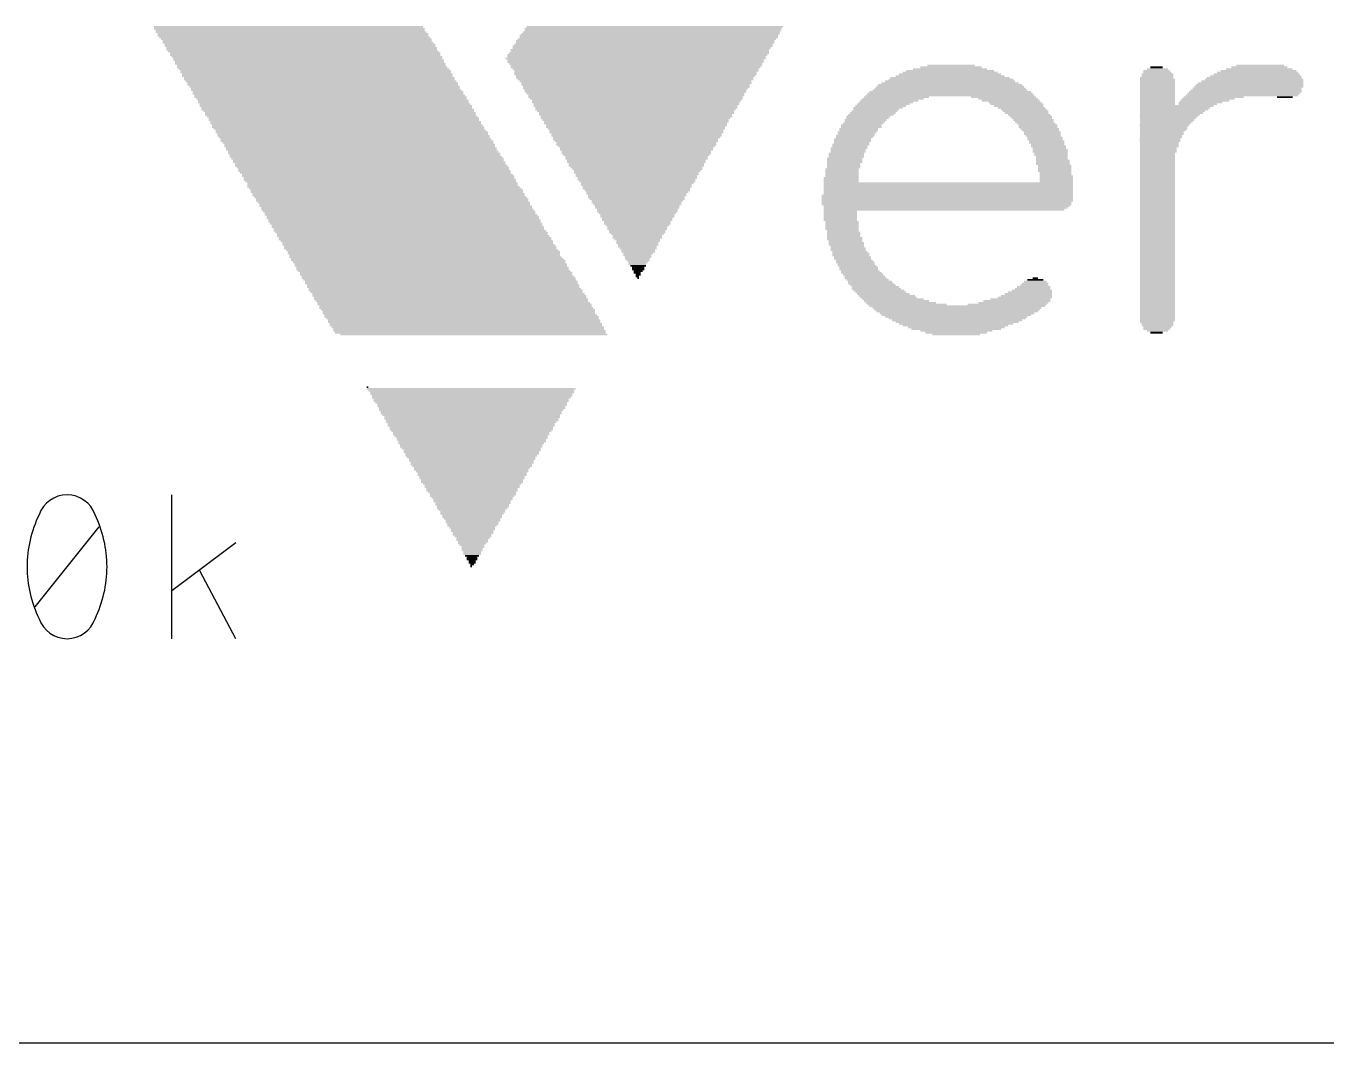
# Model space of a CAD drawing. Extents: x 0 to 58, y 0 to 63.7.
# Drawn here: x 26.4 to 34.9, y 31.21 to 37.85 of the extents above; entities that cross this region are included whole.
import ezdxf

# ---------------------------------------------------------------- set-up
doc = ezdxf.new("R2010")
doc.units = 0
doc.layers.add('21', color=253, linetype='CONTINUOUS')

# ---------------------------------------------------------------- blocks, each defined once
blk = doc.blocks.new('RECT')
blk.add_solid([(-0.5, -0.5), (0.5, -0.5), (-0.5, 0.5), (0.5, 0.5)])

msp = doc.modelspace()

# ---------------------------------------------------------------- linework, layer by layer
at = {"layer": '21'}
for p, q in [((27.3575, 33.8518), (27.3575, 34.7917)), ((26.4631, 34.0607), (26.8808, 34.5828)), ((27.7752, 34.4784), (27.3575, 34.1651)), ((27.7752, 33.8518), (27.5403, 34.2956)), ((19.4945, 31.2103), (54.8005, 31.2103))]:
    msp.add_line(p, q, dxfattribs=at)
for centre, radius, start, end in [((26.672, 34.5985), 0.1932, 90.0003, 161.0756), ((26.672, 34.5985), 0.1932, 18.9247, 90.0003), ((27.1854, 34.3218), 0.7745, 154.011, 180.0001), ((26.1585, 34.3218), 0.7745, 359.9999, 25.989), ((27.1854, 34.3218), 0.7745, 180, 205.9887), ((26.1585, 34.3218), 0.7745, 334.0113, 360), ((26.672, 34.045), 0.1932, 198.9255, 269.9999), ((26.672, 34.045), 0.1932, 270, 341.0747)]:
    msp.add_arc(centre, radius, start, end, dxfattribs=at)

# ---------------------------------------------------------------- block references
at = {"layer": '21', "yscale": 0.0115}
for p, xscale in [((28.1186, 37.849), 1.7566), ((28.1243, 37.8376), 1.768), ((28.13, 37.8261), 1.7566), ((30.5008, 37.8376), 1.6762), ((30.5008, 37.8261), 1.6762), ((30.5123, 37.849), 1.6762), ((28.1358, 37.8146), 1.768), ((28.1473, 37.8031), 1.768), ((28.1473, 37.7916), 1.768), ((28.1587, 37.7802), 1.768), ((28.1702, 37.7687), 1.768), ((28.176, 37.7572), 1.7566), ((28.1817, 37.7457), 1.768), ((28.1932, 37.7342), 1.768), ((30.4377, 37.7342), 1.6877), ((30.4492, 37.7572), 1.6877), ((30.4492, 37.7457), 1.6877), ((30.4606, 37.7687), 1.6877), ((30.4721, 37.7916), 1.6877), ((30.4721, 37.7802), 1.6877), ((30.4836, 37.8031), 1.6877), ((30.4893, 37.8146), 1.6762), ((28.1932, 37.7228), 1.768), ((28.2047, 37.7113), 1.768), ((28.2047, 37.6998), 1.768), ((28.2162, 37.6883), 1.768), ((28.2276, 37.6768), 1.768), ((28.2276, 37.6654), 1.768), ((28.2391, 37.6539), 1.768), ((30.3975, 37.6654), 1.6992), ((30.3918, 37.6539), 1.6877), ((30.409, 37.6768), 1.6992), ((30.4147, 37.6998), 1.6877), ((30.4147, 37.6883), 1.6877), ((30.4319, 37.7228), 1.6992), ((30.4262, 37.7113), 1.6877), ((28.2449, 37.6424), 1.7566), ((28.2506, 37.6309), 1.768), ((28.2563, 37.6194), 1.7566), ((28.2621, 37.608), 1.768), ((28.2678, 37.5965), 1.7566), ((28.2736, 37.585), 1.768), ((28.285, 37.5735), 1.768), ((30.386, 37.6424), 1.6992), ((30.386, 37.6309), 1.6762), ((30.386, 37.6194), 1.6762), ((30.386, 37.608), 1.6532), ((30.3918, 37.5965), 1.6418), ((30.386, 37.585), 1.6303), ((30.386, 37.5735), 1.6073), ((32.4411, 37.5735), 0.4822), ((32.4468, 37.585), 0.4018), ((32.4468, 37.5965), 0.31), ((33.7958, 37.5735), 0.1378), ((33.7901, 37.585), 0.0804), ((34.4617, 37.5735), 0.4363), ((34.4617, 37.585), 0.3674), ((34.4674, 37.5965), 0.31), ((28.2965, 37.562), 1.768), ((28.2965, 37.5505), 1.768), ((28.308, 37.5391), 1.768), ((28.308, 37.5276), 1.768), ((28.3195, 37.5161), 1.768), ((28.3195, 37.5046), 1.768), ((28.331, 37.4931), 1.768), ((28.3424, 37.4817), 1.768), ((30.386, 37.5505), 1.5844), ((30.386, 37.5391), 1.5844), ((30.3918, 37.562), 1.5958), ((30.386, 37.5276), 1.5614), ((30.3803, 37.5161), 1.5499), ((30.386, 37.5046), 1.5384), ((30.386, 37.4931), 1.5155), ((30.3918, 37.4817), 1.504), ((32.4411, 37.4817), 0.8955), ((32.4411, 37.4931), 0.8496), ((32.4468, 37.5046), 0.8151), ((32.4411, 37.5161), 0.7807), ((32.4411, 37.5276), 0.7118), ((32.4411, 37.5391), 0.6659), ((32.4411, 37.5505), 0.62), ((32.4411, 37.562), 0.574), ((33.7901, 37.5161), 0.2181), ((33.7958, 37.5046), 0.2296), ((33.7958, 37.4931), 0.2296), ((33.7958, 37.4817), 0.2296), ((33.7958, 37.5391), 0.2067), ((33.7958, 37.5276), 0.2067), ((33.7958, 37.5505), 0.1837), ((33.7901, 37.562), 0.1722), ((34.4043, 37.4817), 0.6889), ((34.4158, 37.4931), 0.6659), ((34.4273, 37.5046), 0.6429), ((34.4273, 37.5161), 0.62), ((34.4387, 37.5276), 0.597), ((34.4445, 37.5391), 0.5626), ((34.4502, 37.5505), 0.5281), ((34.456, 37.562), 0.4937), ((28.3424, 37.4702), 1.768), ((28.3539, 37.4587), 1.768), ((28.3597, 37.4472), 1.7566), ((28.3654, 37.4357), 1.768), ((28.3769, 37.4243), 1.768), ((28.3769, 37.4128), 1.768), ((28.3884, 37.4013), 1.768), ((30.386, 37.4702), 1.4925), ((30.386, 37.4472), 1.4695), ((30.3918, 37.4587), 1.481), ((30.386, 37.4357), 1.4466), ((30.386, 37.4243), 1.4466), ((30.386, 37.4128), 1.4236), ((30.3918, 37.4013), 1.4121), ((32.4411, 37.4013), 1.1022), ((32.4411, 37.4128), 1.0792), ((32.4411, 37.4243), 1.0562), ((32.4411, 37.4357), 1.0103), ((32.4411, 37.4472), 0.9873), ((32.4411, 37.4587), 0.9644), ((32.4411, 37.4702), 0.9414), ((33.7958, 37.4702), 0.2296), ((33.7958, 37.4587), 0.2296), ((33.7958, 37.4472), 0.2296), ((33.7958, 37.4357), 0.2296), ((33.7958, 37.4243), 0.2296), ((33.7958, 37.4128), 0.2296), ((33.7958, 37.4013), 0.2296), ((34.3469, 37.4013), 0.7348), ((34.3584, 37.4128), 0.7348), ((34.3699, 37.4243), 0.7348), ((34.3756, 37.4357), 0.7233), ((34.3813, 37.4472), 0.7118), ((34.3928, 37.4587), 0.7118), ((34.3986, 37.4702), 0.7003), ((28.3941, 37.3898), 1.7795), ((28.3998, 37.3783), 1.768), ((28.4113, 37.3669), 1.768), ((28.4113, 37.3554), 1.768), ((28.4228, 37.3439), 1.768), ((28.4285, 37.3324), 1.7795), ((28.4343, 37.3209), 1.768), ((28.44, 37.3095), 1.7795), ((30.386, 37.3898), 1.4007), ((30.3918, 37.3783), 1.3892), ((30.386, 37.3554), 1.3547), ((30.3918, 37.3669), 1.3662), ((30.386, 37.3324), 1.3318), ((30.3918, 37.3439), 1.3433), ((30.3918, 37.3209), 1.3203), ((30.386, 37.3095), 1.3088), ((31.9704, 37.3209), 0.3215), ((31.9589, 37.3095), 0.2985), ((31.9876, 37.3324), 0.3329), ((32.0048, 37.3439), 0.3444), ((32.022, 37.3554), 0.3559), ((32.045, 37.3669), 0.3789), ((32.068, 37.3783), 0.4018), ((32.0909, 37.3898), 0.4248), ((32.7912, 37.3898), 0.4248), ((32.8199, 37.3783), 0.3903), ((32.8372, 37.3669), 0.3789), ((32.8659, 37.3554), 0.3444), ((32.8774, 37.3439), 0.3444), ((32.8888, 37.3324), 0.3215), ((32.9061, 37.3209), 0.31), ((32.9233, 37.3095), 0.2985), ((33.7958, 37.3898), 0.2296), ((33.7958, 37.3783), 0.2296), ((33.7958, 37.3669), 0.2296), ((33.7958, 37.3554), 0.2296), ((33.7958, 37.3439), 0.2296), ((33.9221, 37.3324), 0.4822), ((33.9106, 37.3209), 0.4592), ((33.9049, 37.3095), 0.4478), ((34.0771, 37.3554), 0.287), ((34.0599, 37.3439), 0.2526), ((34.1058, 37.3669), 0.3215), ((34.1288, 37.3783), 0.3444), ((34.1632, 37.3898), 0.3904), ((34.6282, 37.3898), 0.1033), ((28.4458, 37.298), 1.768), ((28.4572, 37.2865), 1.768), ((28.4572, 37.275), 1.768), ((28.4687, 37.2635), 1.768), ((28.4802, 37.252), 1.768), ((28.4802, 37.2406), 1.768), ((28.4917, 37.2291), 1.768), ((30.386, 37.298), 1.2859), ((30.386, 37.275), 1.2629), ((30.3918, 37.2865), 1.2744), ((30.386, 37.252), 1.2399), ((30.3918, 37.2635), 1.2514), ((30.386, 37.2406), 1.217), ((30.3918, 37.2291), 1.2055), ((31.89, 37.2406), 0.2755), ((31.8843, 37.2291), 0.2641), ((31.9072, 37.2635), 0.287), ((31.9015, 37.252), 0.2755), ((31.9244, 37.275), 0.2985), ((31.9359, 37.2865), 0.2985), ((31.9474, 37.298), 0.2985), ((32.9348, 37.298), 0.2985), ((32.9405, 37.2865), 0.287), ((32.9577, 37.275), 0.2755), ((32.9692, 37.2635), 0.2755), ((32.9749, 37.252), 0.2641), ((32.9864, 37.2406), 0.2641), ((32.9922, 37.2291), 0.2526), ((33.8704, 37.2635), 0.3789), ((33.8934, 37.298), 0.4248), ((33.8877, 37.2865), 0.4133), ((33.8762, 37.275), 0.3903), ((33.8647, 37.252), 0.3674), ((33.859, 37.2406), 0.3559), ((33.8532, 37.2291), 0.3444), ((28.4917, 37.2176), 1.768), ((28.5032, 37.2061), 1.768), ((28.5089, 37.1946), 1.7795), ((28.5146, 37.1832), 1.768), ((28.5261, 37.1717), 1.768), ((28.5319, 37.1602), 1.7795), ((28.5376, 37.1487), 1.768), ((30.386, 37.2176), 1.194), ((30.386, 37.1946), 1.171), ((30.3918, 37.2061), 1.1825), ((30.3918, 37.1832), 1.1596), ((30.3918, 37.1717), 1.1366), ((30.3918, 37.1602), 1.1366), ((30.3918, 37.1487), 1.1136), ((31.8326, 37.1602), 0.2526), ((31.8269, 37.1487), 0.2411), ((31.8441, 37.1832), 0.2526), ((31.8441, 37.1717), 0.2526), ((31.8613, 37.2061), 0.2641), ((31.8613, 37.1946), 0.2641), ((31.8728, 37.2176), 0.2641), ((33.0036, 37.2176), 0.2526), ((33.0151, 37.2061), 0.2526), ((33.0151, 37.1946), 0.2526), ((33.0266, 37.1832), 0.2526), ((33.0323, 37.1717), 0.2411), ((33.0438, 37.1602), 0.2411), ((33.0438, 37.1487), 0.2411), ((33.8475, 37.2176), 0.3329), ((33.8417, 37.2061), 0.3215), ((33.836, 37.1946), 0.31), ((33.836, 37.1832), 0.31), ((33.8303, 37.1717), 0.2985), ((33.8245, 37.1602), 0.287), ((33.8245, 37.1487), 0.287), ((28.5434, 37.1372), 1.7795), ((28.5491, 37.1258), 1.768), ((28.5663, 37.1028), 1.7795), ((28.5606, 37.1143), 1.768), ((28.5721, 37.0913), 1.768), ((28.5835, 37.0798), 1.768), ((28.5835, 37.0684), 1.768), ((28.595, 37.0569), 1.768), ((30.3918, 37.1372), 1.1136), ((30.386, 37.1143), 1.0792), ((30.3918, 37.1258), 1.0907), ((30.3918, 37.1028), 1.0677), ((30.3918, 37.0913), 1.0448), ((30.3918, 37.0798), 1.0448), ((30.3918, 37.0684), 1.0218), ((30.3918, 37.0569), 0.9988), ((31.7809, 37.0569), 0.2411), ((31.7924, 37.0798), 0.2411), ((31.7867, 37.0684), 0.2296), ((31.8039, 37.1143), 0.2411), ((31.8039, 37.1028), 0.2411), ((31.7982, 37.0913), 0.2296), ((31.8211, 37.1372), 0.2526), ((31.8154, 37.1258), 0.2411), ((33.0496, 37.1372), 0.2296), ((33.061, 37.1258), 0.2296), ((33.061, 37.1143), 0.2296), ((33.0725, 37.1028), 0.2296), ((33.0725, 37.0913), 0.2296), ((33.0783, 37.0798), 0.2181), ((33.084, 37.0684), 0.2296), ((33.0897, 37.0569), 0.2181), ((33.813, 37.1143), 0.2641), ((33.813, 37.1028), 0.2641), ((33.8073, 37.0913), 0.2526), ((33.8073, 37.0798), 0.2526), ((33.8073, 37.0684), 0.2526), ((33.8016, 37.0569), 0.2411), ((33.8188, 37.1372), 0.2755), ((33.8188, 37.1258), 0.2755), ((28.595, 37.0454), 1.768), ((28.6065, 37.0339), 1.768), ((28.6122, 37.0224), 1.7795), ((28.618, 37.011), 1.768), ((28.6237, 36.9995), 1.7795), ((28.6352, 36.988), 1.7795), ((28.6409, 36.9765), 1.768), ((30.3918, 37.0454), 0.9988), ((30.3918, 37.0339), 0.9759), ((30.3918, 37.0224), 0.9759), ((30.3918, 37.011), 0.9529), ((30.3918, 36.9995), 0.9299), ((30.3918, 36.988), 0.9299), ((30.3918, 36.9765), 0.907), ((31.7522, 36.988), 0.2296), ((31.7522, 36.9765), 0.2296), ((31.7637, 37.0224), 0.2296), ((31.7637, 37.011), 0.2296), ((31.7637, 36.9995), 0.2296), ((31.7752, 37.0454), 0.2296), ((31.7752, 37.0339), 0.2296), ((33.0955, 37.0454), 0.2296), ((33.0955, 37.0339), 0.2296), ((33.1012, 37.0224), 0.2181), ((33.1012, 37.011), 0.2181), ((33.1127, 36.9765), 0.2181), ((33.107, 36.9995), 0.2067), ((33.107, 36.988), 0.2067), ((33.8016, 37.0454), 0.2411), ((33.8016, 37.0339), 0.2411), ((33.7958, 37.0224), 0.2296), ((33.7958, 37.011), 0.2296), ((33.7958, 36.9995), 0.2296), ((33.7958, 36.988), 0.2296), ((33.7958, 36.9765), 0.2296), ((28.6467, 36.965), 1.7795), ((28.6524, 36.9535), 1.768), ((28.6582, 36.9421), 1.7795), ((28.6696, 36.9306), 1.7795), ((28.6754, 36.9191), 1.768), ((28.6811, 36.9076), 1.7795), ((28.6869, 36.8961), 1.768), ((28.6983, 36.8847), 1.768), ((30.3918, 36.965), 0.907), ((30.3918, 36.9535), 0.884), ((30.3918, 36.9421), 0.884), ((30.3918, 36.9306), 0.8611), ((30.3975, 36.9191), 0.8496), ((30.3975, 36.9076), 0.8266), ((30.3918, 36.8961), 0.8151), ((30.3975, 36.8847), 0.8037), ((31.735, 36.9191), 0.2181), ((31.735, 36.9076), 0.2181), ((31.735, 36.8961), 0.2181), ((31.735, 36.8847), 0.2181), ((31.7522, 36.965), 0.2296), ((31.7465, 36.9535), 0.2181), ((31.7465, 36.9421), 0.2181), ((31.7465, 36.9306), 0.2181), ((33.1127, 36.965), 0.2181), ((33.1127, 36.9535), 0.2181), ((33.1242, 36.9421), 0.2181), ((33.1242, 36.9306), 0.2181), ((33.1242, 36.9191), 0.2181), ((33.1242, 36.9076), 0.2181), ((33.1299, 36.8961), 0.2067), ((33.1299, 36.8847), 0.2067), ((33.7958, 36.965), 0.2296), ((33.7958, 36.9535), 0.2296), ((33.7958, 36.9421), 0.2296), ((33.7958, 36.9306), 0.2296), ((33.7958, 36.9191), 0.2296), ((33.7958, 36.9076), 0.2296), ((33.7958, 36.8961), 0.2296), ((33.7958, 36.8847), 0.2296), ((28.7041, 36.8732), 1.7795), ((28.7098, 36.8617), 1.768), ((28.7156, 36.8502), 1.7795), ((28.7213, 36.8387), 1.768), ((28.7385, 36.8043), 1.7795), ((28.7328, 36.8273), 1.768), ((28.7328, 36.8158), 1.768), ((30.3918, 36.8732), 0.7922), ((30.3975, 36.8617), 0.7807), ((30.3918, 36.8502), 0.7692), ((30.3975, 36.8387), 0.7577), ((30.3975, 36.8273), 0.7348), ((30.3918, 36.8158), 0.7233), ((30.3975, 36.8043), 0.7118), ((31.7293, 36.8617), 0.2296), ((31.7293, 36.8502), 0.2296), ((31.7293, 36.8387), 0.2296), ((32.4296, 36.8273), 1.6303), ((32.4296, 36.8158), 1.6303), ((32.4296, 36.8043), 1.6303), ((31.735, 36.8732), 0.2181), ((33.1357, 36.8732), 0.2181), ((33.1357, 36.8617), 0.2181), ((33.1357, 36.8502), 0.2181), ((33.1357, 36.8387), 0.2181), ((33.7958, 36.8732), 0.2296), ((33.7958, 36.8617), 0.2296), ((33.7958, 36.8502), 0.2296), ((33.7958, 36.8387), 0.2296), ((33.7958, 36.8273), 0.2296), ((33.7958, 36.8158), 0.2296), ((33.7958, 36.8043), 0.2296), ((28.75, 36.7928), 1.7795), ((28.7615, 36.7813), 1.7795), ((28.7615, 36.7699), 1.7795), ((28.773, 36.7584), 1.7795), ((28.773, 36.7469), 1.7795), ((28.7844, 36.7354), 1.7795), ((28.7959, 36.7239), 1.7795), ((30.3918, 36.7928), 0.7003), ((30.3975, 36.7813), 0.6888), ((30.3975, 36.7699), 0.6659), ((30.3918, 36.7584), 0.6544), ((30.3975, 36.7469), 0.6429), ((30.3918, 36.7354), 0.6314), ((30.3975, 36.7239), 0.62), ((32.4239, 36.7469), 1.6418), ((32.4239, 36.7354), 1.6418), ((32.4239, 36.7239), 1.6418), ((32.4296, 36.7928), 1.6303), ((32.4296, 36.7813), 1.6303), ((32.4296, 36.7699), 1.6303), ((32.4296, 36.7584), 1.6303), ((33.7958, 36.7928), 0.2296), ((33.7958, 36.7813), 0.2296), ((33.7958, 36.7699), 0.2296), ((33.7958, 36.7584), 0.2296), ((33.7958, 36.7469), 0.2296), ((33.7958, 36.7354), 0.2296), ((33.7958, 36.7239), 0.2296), ((28.7959, 36.7125), 1.7795), ((28.8074, 36.701), 1.7795), ((28.8189, 36.678), 1.7795), ((28.8132, 36.6895), 1.768), ((28.8246, 36.6665), 1.768), ((28.8304, 36.655), 1.7795), ((28.8419, 36.6436), 1.7795), ((28.8476, 36.6321), 1.768), ((30.3975, 36.7125), 0.597), ((30.3918, 36.701), 0.5855), ((30.3975, 36.6895), 0.574), ((30.3975, 36.678), 0.5511), ((30.3975, 36.6665), 0.5511), ((30.3975, 36.655), 0.5281), ((30.3975, 36.6436), 0.5281), ((30.3975, 36.6321), 0.5052), ((32.4239, 36.7125), 1.6418), ((32.4181, 36.701), 1.6303), ((32.4181, 36.6895), 1.6303), ((32.4181, 36.678), 1.6073), ((32.4124, 36.6665), 1.5958), ((32.4009, 36.655), 1.5729), ((31.7235, 36.6436), 0.2181), ((31.7235, 36.6321), 0.2181), ((33.7958, 36.7125), 0.2296), ((33.7958, 36.701), 0.2296), ((33.7958, 36.6895), 0.2296), ((33.7958, 36.678), 0.2296), ((33.7958, 36.6665), 0.2296), ((33.7958, 36.655), 0.2296), ((33.7958, 36.6436), 0.2296), ((33.7958, 36.6321), 0.2296), ((28.8533, 36.6206), 1.7795), ((28.8648, 36.6091), 1.7795), ((28.8648, 36.5976), 1.7795), ((28.8763, 36.5862), 1.7795), ((28.8763, 36.5747), 1.7795), ((28.8878, 36.5632), 1.7795), ((28.8935, 36.5517), 1.768), ((30.3975, 36.6206), 0.4822), ((30.3975, 36.6091), 0.4822), ((30.3975, 36.5976), 0.4592), ((30.3975, 36.5862), 0.4592), ((30.3975, 36.5747), 0.4363), ((30.3975, 36.5632), 0.4363), ((30.3975, 36.5517), 0.4133), ((31.7235, 36.6206), 0.2181), ((31.7235, 36.6091), 0.2181), ((31.7235, 36.5976), 0.2181), ((31.7235, 36.5862), 0.2181), ((31.735, 36.5747), 0.2181), ((31.735, 36.5632), 0.2181), ((31.735, 36.5517), 0.2181), ((33.7958, 36.6206), 0.2296), ((33.7958, 36.6091), 0.2296), ((33.7958, 36.5976), 0.2296), ((33.7958, 36.5862), 0.2296), ((33.7958, 36.5747), 0.2296), ((33.7958, 36.5632), 0.2296), ((33.7958, 36.5517), 0.2296), ((28.8993, 36.5402), 1.7795), ((28.9107, 36.5173), 1.7795), ((28.905, 36.5288), 1.768), ((28.9222, 36.5058), 1.7795), ((28.928, 36.4943), 1.768), ((28.9337, 36.4828), 1.7795), ((28.9452, 36.4714), 1.7795), ((28.9452, 36.4599), 1.7795), ((30.3975, 36.5402), 0.3903), ((30.3975, 36.5288), 0.3903), ((30.3975, 36.5173), 0.3674), ((30.3975, 36.5058), 0.3674), ((30.3975, 36.4943), 0.3444), ((30.3975, 36.4828), 0.3215), ((30.3975, 36.4714), 0.3215), ((30.3975, 36.4599), 0.2985), ((31.735, 36.5402), 0.2181), ((31.735, 36.5288), 0.2181), ((31.7522, 36.4714), 0.2296), ((31.7522, 36.4599), 0.2296), ((31.7408, 36.5173), 0.2067), ((31.7465, 36.5058), 0.2181), ((31.7465, 36.4943), 0.2181), ((31.7465, 36.4828), 0.2181), ((33.7958, 36.5402), 0.2296), ((33.7958, 36.5288), 0.2296), ((33.7958, 36.5173), 0.2296), ((33.7958, 36.5058), 0.2296), ((33.7958, 36.4943), 0.2296), ((33.7958, 36.4828), 0.2296), ((33.7958, 36.4714), 0.2296), ((33.7958, 36.4599), 0.2296), ((28.9567, 36.4484), 1.7795), ((28.9624, 36.4369), 1.768), ((28.9681, 36.4254), 1.7795), ((28.9796, 36.4139), 1.7795), ((28.9796, 36.4025), 1.7795), ((28.9911, 36.391), 1.7795), ((29.0026, 36.3795), 1.7795), ((30.4032, 36.4484), 0.287), ((30.3975, 36.4369), 0.2755), ((30.4032, 36.4254), 0.2641), ((30.3975, 36.4139), 0.2526), ((30.4032, 36.4025), 0.2411), ((30.4032, 36.391), 0.2181), ((30.4032, 36.3795), 0.2181), ((31.758, 36.4484), 0.2181), ((31.7637, 36.4369), 0.2296), ((31.7637, 36.4254), 0.2296), ((31.7752, 36.4025), 0.2296), ((31.7752, 36.391), 0.2296), ((31.7695, 36.4139), 0.2181), ((31.7867, 36.3795), 0.2296), ((33.7958, 36.4484), 0.2296), ((33.7958, 36.4369), 0.2296), ((33.7958, 36.4254), 0.2296), ((33.7958, 36.4139), 0.2296), ((33.7958, 36.4025), 0.2296), ((33.7958, 36.391), 0.2296), ((33.7958, 36.3795), 0.2296), ((29.0026, 36.368), 1.7795), ((29.0083, 36.3565), 1.768), ((29.0141, 36.3451), 1.7795), ((29.0255, 36.3336), 1.7795), ((29.0313, 36.3221), 1.791), ((29.037, 36.3106), 1.7795), ((29.0485, 36.2991), 1.7795), ((30.4032, 36.368), 0.1952), ((30.3975, 36.3565), 0.1837), ((30.4032, 36.3451), 0.1722), ((30.3975, 36.3336), 0.1607), ((30.4032, 36.3221), 0.1492), ((30.4032, 36.3106), 0.1263), ((30.3975, 36.2991), 0.1148), ((31.7924, 36.368), 0.2411), ((31.7924, 36.3565), 0.2411), ((31.8039, 36.3451), 0.2411), ((31.8039, 36.3336), 0.2411), ((31.8154, 36.3221), 0.2411), ((31.8211, 36.3106), 0.2526), ((31.8269, 36.2991), 0.2411), ((33.7958, 36.368), 0.2296), ((33.7958, 36.3565), 0.2296), ((33.7958, 36.3451), 0.2296), ((33.7958, 36.3336), 0.2296), ((33.7958, 36.3221), 0.2296), ((33.7958, 36.3106), 0.2296), ((33.7958, 36.2991), 0.2296), ((29.0485, 36.2877), 1.7795), ((29.06, 36.2762), 1.7795), ((29.06, 36.2647), 1.7795), ((29.0715, 36.2532), 1.7795), ((29.083, 36.2417), 1.7795), ((29.083, 36.2303), 1.7795), ((29.0944, 36.2188), 1.7795), ((29.1002, 36.2073), 1.791), ((30.4032, 36.2877), 0.1033), ((30.4032, 36.2762), 0.0804), ((30.4032, 36.2647), 0.0804), ((30.4032, 36.2532), 0.0574), ((30.3975, 36.2417), 0.0459), ((30.4032, 36.2303), 0.0344), ((30.3975, 36.2188), 0.023), ((30.4032, 36.2073), 0.0115), ((31.8326, 36.2877), 0.2526), ((31.8441, 36.2762), 0.2526), ((31.8441, 36.2647), 0.2526), ((31.8556, 36.2532), 0.2526), ((31.8613, 36.2417), 0.2641), ((31.8728, 36.2303), 0.2641), ((31.8843, 36.2188), 0.2641), ((31.89, 36.2073), 0.2755), ((32.9979, 36.2073), 0.0344), ((33.7958, 36.2877), 0.2296), ((33.7958, 36.2762), 0.2296), ((33.7958, 36.2647), 0.2296), ((33.7958, 36.2532), 0.2296), ((33.7958, 36.2417), 0.2296), ((33.7958, 36.2303), 0.2296), ((33.7958, 36.2188), 0.2296), ((33.7958, 36.2073), 0.2296), ((29.1059, 36.1958), 1.7795), ((29.1174, 36.1843), 1.7795), ((29.1174, 36.1729), 1.7795), ((29.1289, 36.1614), 1.7795), ((29.1289, 36.1499), 1.7795), ((29.1461, 36.1269), 1.791), ((29.1404, 36.1384), 1.7795), ((31.9015, 36.1958), 0.2755), ((31.9187, 36.1843), 0.287), ((31.9244, 36.1729), 0.2985), ((31.9359, 36.1614), 0.2985), ((31.9589, 36.1384), 0.3215), ((31.9532, 36.1499), 0.31), ((31.9761, 36.1269), 0.3329), ((32.9749, 36.1269), 0.2641), ((32.9807, 36.1384), 0.2296), ((32.9864, 36.1499), 0.2181), ((32.9922, 36.1614), 0.1837), ((32.9979, 36.1729), 0.1722), ((32.9979, 36.1843), 0.1492), ((32.9979, 36.1958), 0.1033), ((33.7958, 36.1958), 0.2296), ((33.7958, 36.1843), 0.2296), ((33.7958, 36.1729), 0.2296), ((33.7958, 36.1614), 0.2296), ((33.7958, 36.1499), 0.2296), ((33.7958, 36.1384), 0.2296), ((33.7958, 36.1269), 0.2296), ((29.1518, 36.1154), 1.7795), ((29.1633, 36.104), 1.7795), ((29.1691, 36.0925), 1.791), ((29.1805, 36.0695), 1.791), ((29.1748, 36.081), 1.7795), ((29.1863, 36.058), 1.7795), ((29.2035, 36.0351), 1.791), ((29.1978, 36.0466), 1.7795), ((31.9876, 36.1154), 0.3329), ((32.0048, 36.104), 0.3444), ((32.0278, 36.0925), 0.3674), ((32.0393, 36.081), 0.3674), ((32.068, 36.0695), 0.4018), ((32.0909, 36.058), 0.4248), ((32.1196, 36.0466), 0.4592), ((32.1598, 36.0351), 0.5166), ((32.8142, 36.0351), 0.5166), ((32.8544, 36.0466), 0.4592), ((32.8774, 36.058), 0.4363), ((32.9003, 36.0695), 0.3903), ((32.929, 36.081), 0.3559), ((32.9405, 36.0925), 0.3329), ((32.952, 36.104), 0.31), ((32.9635, 36.1154), 0.287), ((33.7958, 36.1154), 0.2296), ((33.7958, 36.104), 0.2296), ((33.7958, 36.0925), 0.2296), ((33.7958, 36.081), 0.2296), ((33.7958, 36.0695), 0.2296), ((33.7958, 36.058), 0.2296), ((33.7958, 36.0466), 0.2296), ((33.7958, 36.0351), 0.2296), ((29.2092, 36.0236), 1.7795), ((29.215, 36.0121), 1.791), ((29.2265, 36.0006), 1.791), ((29.2322, 35.9892), 1.7795), ((29.2322, 35.9777), 1.7795), ((29.2494, 35.9547), 1.791), ((29.2437, 35.9662), 1.7795), ((32.487, 36.0236), 1.1481), ((32.487, 36.0121), 1.1022), ((32.487, 36.0006), 1.0792), ((32.487, 35.9892), 1.0562), ((32.487, 35.9777), 1.0103), ((32.4813, 35.9662), 0.9759), ((32.4813, 35.9547), 0.9299), ((33.7958, 36.0236), 0.2296), ((33.7958, 36.0121), 0.2296), ((33.7958, 36.0006), 0.2296), ((33.7958, 35.9892), 0.2296), ((33.7958, 35.9777), 0.2296), ((33.7958, 35.9662), 0.2296), ((33.7958, 35.9547), 0.2296), ((29.2552, 35.9432), 1.7795), ((29.2666, 35.9318), 1.7795), ((29.2666, 35.9203), 1.7795), ((29.2781, 35.9088), 1.7795), ((29.2781, 35.8973), 1.7795), ((29.2896, 35.8858), 1.7795), ((29.2953, 35.8743), 1.768), ((32.487, 35.9432), 0.8955), ((32.487, 35.9318), 0.8496), ((32.487, 35.9203), 0.8037), ((32.4813, 35.9088), 0.7463), ((32.4755, 35.8973), 0.6888), ((32.4813, 35.8858), 0.6314), ((32.4813, 35.8743), 0.5855), ((33.7958, 35.9432), 0.2296), ((33.7958, 35.9318), 0.2296), ((33.7901, 35.9203), 0.2181), ((33.7958, 35.9088), 0.2067), ((33.7958, 35.8973), 0.2067), ((33.7958, 35.8858), 0.1837), ((33.7901, 35.8743), 0.1722), ((29.3011, 35.8629), 1.7795), ((29.3068, 35.8514), 1.768), ((29.3298, 35.8399), 1.7451), ((32.4813, 35.8629), 0.4707), ((32.4813, 35.8514), 0.4018), ((32.4813, 35.8399), 0.31), ((33.7958, 35.8629), 0.1378), ((33.7901, 35.8514), 0.0804), ((28.6352, 35.4955), 0.0115), ((29.3126, 35.484), 1.3662), ((29.3126, 35.4725), 1.3433), ((29.3183, 35.461), 1.3318), ((29.3126, 35.4496), 1.3203), ((29.3183, 35.4381), 1.3088), ((29.3126, 35.4266), 1.2973), ((29.3126, 35.4151), 1.2744), ((29.3126, 35.4036), 1.2744), ((29.3126, 35.3922), 1.2514), ((29.3183, 35.3807), 1.2399), ((29.3126, 35.3692), 1.2284), ((29.3183, 35.3577), 1.217), ((29.3126, 35.3462), 1.2055), ((29.3126, 35.3348), 1.1825), ((29.3126, 35.3233), 1.1825), ((29.3126, 35.3118), 1.1596), ((29.3183, 35.3003), 1.1481), ((29.3126, 35.2888), 1.1366), ((29.3183, 35.2773), 1.1251), ((29.3126, 35.2659), 1.1136), ((29.3126, 35.2544), 1.0907), ((29.3126, 35.2429), 1.0907), ((29.3126, 35.2314), 1.0677), ((29.3126, 35.2199), 1.0677), ((29.3126, 35.2085), 1.0448), ((29.3126, 35.197), 1.0218), ((29.3126, 35.1855), 1.0218), ((29.3126, 35.174), 0.9988), ((29.3183, 35.1625), 0.9874), ((29.3126, 35.1511), 0.9759), ((29.3183, 35.1396), 0.9644), ((29.3126, 35.1281), 0.9529), ((29.3126, 35.1166), 0.9299), ((29.3126, 35.1051), 0.9299), ((29.3126, 35.0937), 0.907), ((29.3183, 35.0822), 0.8955), ((29.3126, 35.0707), 0.884), ((29.3183, 35.0592), 0.8725), ((29.3126, 35.0477), 0.8611), ((29.3126, 35.0363), 0.8381), ((29.3183, 35.0248), 0.8266), ((29.3126, 35.0133), 0.8151), ((29.3183, 35.0018), 0.8037), ((29.3126, 34.9903), 0.7922), ((29.3183, 34.9788), 0.7807), ((29.3183, 34.9674), 0.7577), ((29.3126, 34.9559), 0.7463), ((29.3183, 34.9444), 0.7348), ((29.3183, 34.9329), 0.7118), ((29.3183, 34.9214), 0.7118), ((29.3183, 34.91), 0.6888), ((29.3183, 34.8985), 0.6888), ((29.3183, 34.887), 0.6659), ((29.3183, 34.8755), 0.6659), ((29.3183, 34.864), 0.6429), ((29.3183, 34.8526), 0.62), ((29.3183, 34.8411), 0.62), ((29.3183, 34.8296), 0.597), ((29.3183, 34.8181), 0.597), ((29.3183, 34.8066), 0.574), ((29.324, 34.7952), 0.5626), ((29.3183, 34.7837), 0.5511), ((29.3183, 34.7722), 0.5281), ((29.324, 34.7607), 0.5166), ((29.3183, 34.7492), 0.5052), ((29.324, 34.7377), 0.4937), ((29.3183, 34.7263), 0.4822), ((29.324, 34.7148), 0.4707), ((29.3183, 34.7033), 0.4592), ((29.3183, 34.6918), 0.4363), ((29.324, 34.6803), 0.4248), ((29.3183, 34.6689), 0.4133), ((29.3183, 34.6574), 0.3903), ((29.3183, 34.6459), 0.3903), ((29.3183, 34.6344), 0.3674), ((29.324, 34.6229), 0.3559), ((29.3183, 34.6115), 0.3444), ((29.324, 34.6), 0.3329), ((29.3183, 34.5885), 0.3215), ((29.3183, 34.577), 0.2985), ((29.324, 34.5655), 0.287), ((29.3183, 34.5541), 0.2755), ((29.324, 34.5426), 0.2641), ((29.3183, 34.5311), 0.2526), ((29.324, 34.5196), 0.2411), ((29.324, 34.5081), 0.2181), ((29.3183, 34.4967), 0.2067), ((29.324, 34.4852), 0.1952), ((29.3183, 34.4737), 0.1837), ((29.3183, 34.4622), 0.1607), ((29.324, 34.4507), 0.1492), ((29.3183, 34.4393), 0.1378), ((29.3183, 34.4278), 0.1378), ((29.3183, 34.4163), 0.1148), ((29.3183, 34.4048), 0.1148), ((29.3183, 34.3933), 0.0918), ((29.3183, 34.3818), 0.0689), ((29.3183, 34.3704), 0.0689), ((29.3183, 34.3589), 0.0459), ((29.3183, 34.3474), 0.0459), ((29.3183, 34.3359), 0.023), ((29.3126, 34.3244), 0.0115)]:
    msp.add_blockref('RECT', p, dxfattribs=dict(at, xscale=xscale))

doc.saveas('drawing.dxf')
